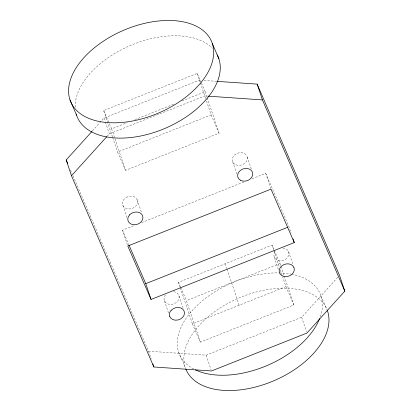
<?xml version="1.0" encoding="UTF-8"?>
<svg xmlns="http://www.w3.org/2000/svg" width="411" height="411" viewBox="0 0 411 411"><rect width="100%" height="100%" fill="white"/><g stroke="black" fill="none" stroke-linecap="round" stroke-linejoin="round"><path stroke-width="0.31" stroke-dasharray="2.06 1.54" d="M92.434 130.904L104.05 118.044L199.53 80.13L201.452 80.263M107.194 136.226L109.347 133.847L204.827 95.933L207.391 96.107M73.035 175.841L148.546 351.184L206.173 355.176L301.653 317.261L338.222 276.783M112.516 137.002L103.649 110.544L197.223 73.384L201.21 82.544M207.216 97.72L219.109 133.2L125.54 170.36L111.628 128.864L127.122 122.709M134.875 119.632L174.207 104.014M181.955 100.936L205.202 91.71L201.462 83.12M125.54 170.36L117.556 152.034L211.131 114.88L205.89 99.246M127.379 244.802L122.488 230.217L134.423 225.48M141.584 222.634L244.232 181.878M251.989 178.795L265.712 173.344L288.99 226.785L291.024 232.862M180.069 287.119L178.456 282.311L272.031 245.151L274.024 249.734M284.242 276.105L293.916 304.967L200.347 342.127L186.435 300.631L280.009 263.477L274.276 250.304M200.347 342.127L192.369 323.801L285.938 286.647L282.711 277.024M204.015 80.443L216.818 81.327M211.131 114.88L219.109 133.2M285.938 286.647L293.916 304.967M103.649 110.544L111.628 128.864M178.456 282.311L180.45 286.888M180.701 287.464L186.435 300.631M122.488 230.217L128.628 244.314M320.976 295.817L326.802 309.349M178.703 352.309L185.294 367.609A76.6 44.917 -23.3 0 1 240.692 297.256A76.6 44.917 -23.3 0 1 326.93 309.421M70.497 169.954L72.017 173.483M265.712 173.344L270.808 188.536M288.584 251.573L292.858 264.33M301.653 317.261L306.544 331.841M251.301 168.906L247.021 156.144A7.691 6.222 -18.5 0 1 244.134 163.778A7.691 6.222 -18.5 0 1 234.948 164.318M280.009 263.477L280.816 265.881M281.016 266.482L284.042 275.504M272.031 245.151L273.644 249.965M273.844 250.566L279.49 267.402M280.297 269.806L281.91 274.62M274.26 257.26L278.54 270.017M232.698 161.831L236.772 173.987M205.202 91.71L207.016 97.119M197.223 73.384L200.244 82.406M200.45 83.007L205.69 98.645M225.243 263.734L226.857 268.542M227.057 269.143L239.151 305.224M206.173 355.176L211.059 369.756M180.27 287.721L192.369 323.801M173.663 291.692A7.732 6.257 -18.5 0 1 178.77 295.175L183.26 308.543M137.217 199.746L141.497 212.508M112.722 137.603L117.556 152.034M104.05 118.044L105.273 121.692M105.473 122.298L109.347 133.847M164.457 300.862L168.531 313.012M127.559 196.859A7.691 6.222 -18.5 0 0 122.894 205.433L126.968 217.589M148.546 351.184L151.197 359.086M282.881 248.054A7.691 6.222 -18.5 0 1 288.579 255.745A7.691 6.222 -18.5 0 1 277.949 260.415A7.691 6.222 -18.5 0 1 275.339 251.362M234.907 164.313A7.691 6.222 -18.5 0 1 232.41 158.589A7.691 6.222 -18.5 0 1 237.368 153.257M237.368 153.262A7.732 6.257 -18.5 0 1 247.016 156.149M122.899 205.433A7.732 6.257 -18.5 0 0 132.548 208.315A7.691 6.222 -18.5 0 0 137.228 199.767A7.691 6.222 -18.5 0 0 127.621 196.879M165.489 294.913A7.732 6.257 -18.5 0 0 165.53 302.439A7.732 6.257 -18.5 0 0 174.11 303.739A7.691 6.222 -18.5 0 0 178.775 295.175M291.563 274.188A76.6 44.917 -23.3 0 1 320.256 316.799M193.638 368.986A76.6 44.917 -23.3 0 1 191.942 310.87A76.6 44.917 -23.3 0 1 278.612 272.894M279.228 272.904A76.6 44.917 -23.3 0 1 290.952 274.075M75.177 107.343A76.6 44.917 -23.3 0 1 130.082 45.626A76.6 44.917 -23.3 0 1 212.508 48.38"/><path stroke-width="0.62" d="M217.46 81.373L257.158 84.121L339.512 275.355L344.808 291.152L306.95 333.059L211.47 370.974L153.842 366.982L71.488 175.749L66.192 159.951L92.002 131.381M71.488 175.749L106.762 136.704M293.064 238.94L294.281 242.582L151.058 299.455L145.761 283.657L287.792 227.257M208.028 96.153L262.454 99.919L344.808 291.152M294.281 242.582L271.008 189.147L127.785 246.019L151.058 299.455M128.884 244.899L145.761 283.657M212.261 43.391A76.6 44.917 -23.3 0 1 117.952 122.725A76.6 44.917 -23.3 0 1 93.169 48.796A76.6 44.917 -23.3 0 1 212.261 43.391L218.852 58.691M69.993 99.883L76.58 115.183M66.192 159.951L67.712 163.48M257.158 84.121L262.454 99.919M152.825 363.946L153.842 366.982M171.248 310.279A7.691 6.222 -18.5 0 1 182.808 309.206A7.691 6.222 -18.5 0 1 180.614 318.962A7.691 6.222 -18.5 0 1 169.81 316.681M169.748 316.66A7.691 6.222 -18.5 0 1 171.171 310.279M129.624 214.814A7.732 6.257 -18.5 0 0 130.39 223.707A7.732 6.257 -18.5 0 0 141.096 221.93A7.691 6.222 -18.5 0 0 140.305 213.068A7.732 6.257 -18.5 0 0 129.609 214.85M293.819 267.35A7.691 6.222 -18.5 0 0 282.434 265.429A7.691 6.222 -18.5 0 0 281.766 275.534A7.691 6.222 -18.5 0 0 290.988 275.005A7.691 6.222 -18.5 0 0 293.88 267.371M327.156 309.981A76.6 44.917 -23.3 0 1 272.637 381.274A76.6 44.917 -23.3 0 1 185.7 368.739M319.599 318.571A76.6 44.917 -23.3 0 1 265.799 366.078A76.6 44.917 -23.3 0 1 195.389 369.869M217.193 54.807A76.6 44.917 -23.3 0 1 164.405 128.643A76.6 44.917 -23.3 0 1 76.225 114.032M240.25 180.121A7.691 6.222 -18.5 0 0 252.606 175.189A7.691 6.222 -18.5 0 0 242.706 169.085A7.691 6.222 -18.5 0 0 240.25 180.121"/></g></svg>
